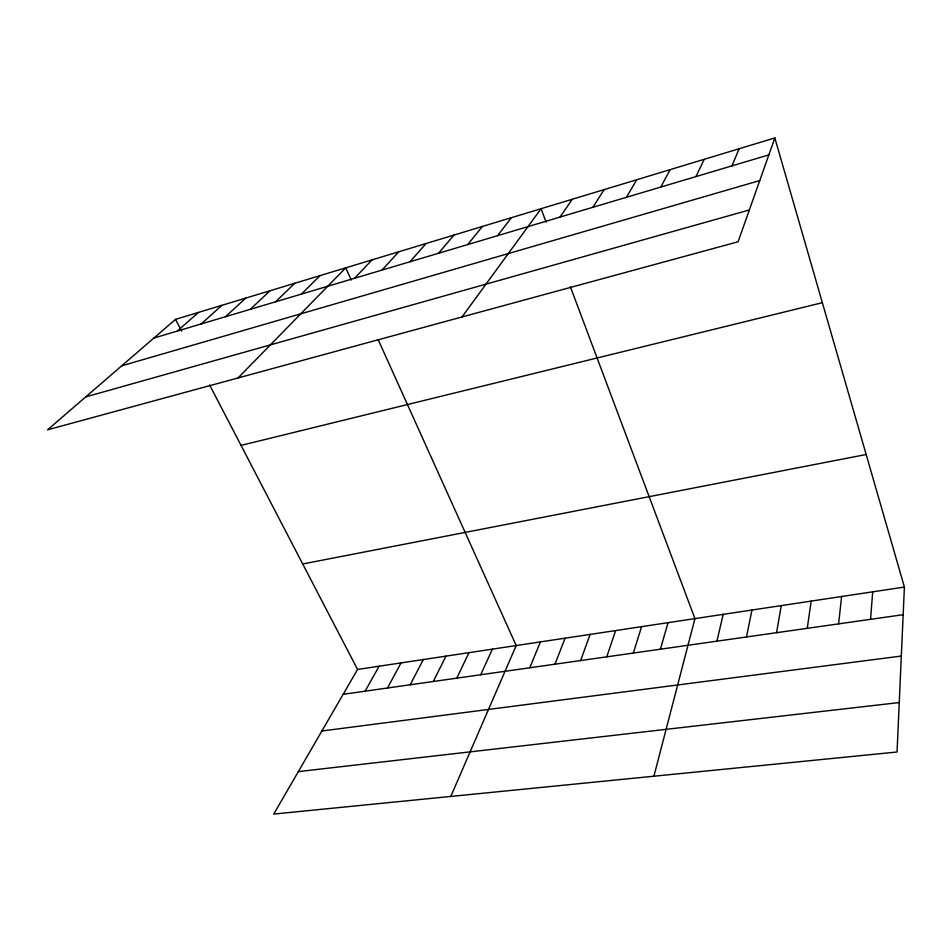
<?xml version="1.0" encoding="UTF-8"?>
<svg xmlns="http://www.w3.org/2000/svg" width="952" height="952" viewBox="0 0 952 952"><rect width="100%" height="100%" fill="white"/><g stroke="black" fill="none" stroke-linecap="round" stroke-linejoin="round"><path stroke-width="1.43" d="M904.4 587.051L897.046 752.009L273.736 814.067L357.559 669.458L904.4 587.051L774.833 137.933L175.513 319.372L47.6 429.816L738.097 241.784L774.833 137.933M870.556 619.336L872.71 591.823M838.593 623.881L841.627 596.511M807.272 628.332L811.152 601.105M776.57 632.687L781.259 605.603M746.475 636.971L751.937 610.03M716.951 641.172L723.163 614.361M653.905 776.213L694.936 618.621L570.296 286.576M660.414 649.204L668.03 622.668M633.342 653.048L641.6 626.654M606.745 656.832L615.635 630.569M580.637 660.545L590.121 634.413M554.992 664.187L565.06 638.185M529.8 667.768L540.415 641.898M731.957 165.874L739.121 148.75M450.784 796.443L516.198 645.551L378.206 339.745M480.712 674.754L492.386 649.145M456.805 678.145L468.979 652.667M695.948 176.596L704.218 159.317M433.303 681.489L445.952 656.142M410.193 684.774L423.307 659.546M660.783 187.068L670.113 169.635M387.476 687.998L401.03 662.913M365.128 691.176L379.122 666.21M626.428 197.302L636.769 179.738M592.87 207.298L604.163 189.603M560.062 217.068L572.271 199.265M462.017 316.968L541.069 208.702L546.15 222.244M497.539 235.691L511.426 217.687M467.729 244.569L482.39 226.469M438.563 253.256L453.949 235.084M409.991 261.764L426.079 243.522M382.002 270.094L398.769 251.78M354.596 278.258L372.006 259.896M238.048 377.956L345.755 267.833L351.252 280.019M301.415 294.097L320.027 275.628M275.616 301.784L294.775 283.268M250.316 309.317L270.023 290.765M225.517 316.707L245.723 298.119M201.193 323.954L221.887 305.342M177.322 331.058L198.48 312.423M153.915 338.031L768.835 154.89M121.725 365.818L759.744 180.571M85.704 396.913L749.355 209.952M241.046 445.405L822.361 302.688M302.7 563.977L866.165 454.497M343.16 694.306L903.162 614.694M321.895 730.993L901.33 656.047M298.345 771.608L899.247 702.552M175.513 319.372L181.63 331.141M209.654 385.036L357.559 669.458"/></g></svg>
